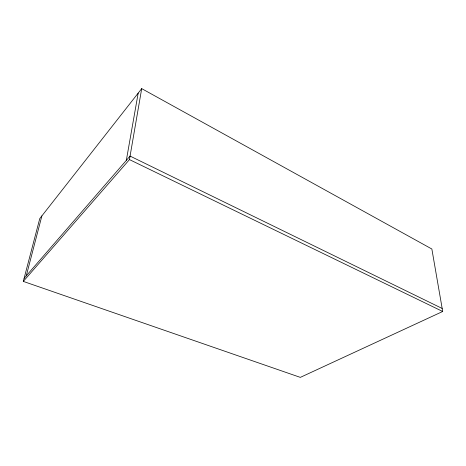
<?xml version="1.0" encoding="UTF-8"?>
<svg xmlns="http://www.w3.org/2000/svg" width="466" height="466" viewBox="0 0 466 466"><rect width="100%" height="100%" fill="white"/><g stroke="black" fill="none" stroke-linecap="round" stroke-linejoin="round"><path stroke-width="0.7" d="M23.3 281.4L129.461 159.593L141.705 88.622L431.854 249.007L442.7 311.486L300.325 377.378L23.3 281.4L39.756 218.612L141.705 88.622M126.333 160.386L138.181 93.113M26.265 275.855L41.882 215.898M24.098 278.353L130.066 156.075L442.176 308.463M129.461 159.593L442.7 311.486"/></g></svg>
